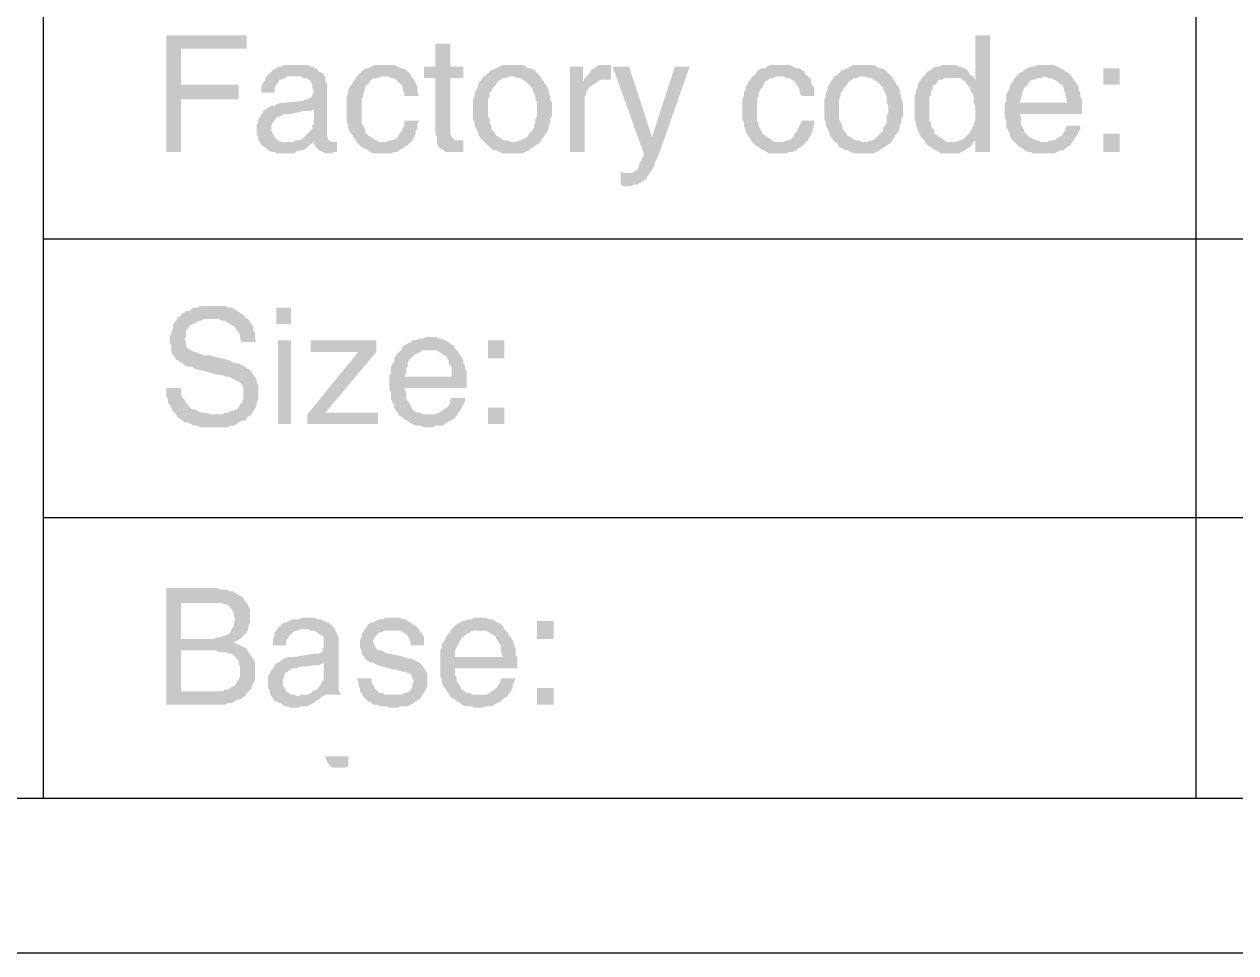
# Model space of a CAD drawing. Header units: millimetres. Extents: x 1233 to 2351, y 1180 to 1535.
# Drawn here: x 1950.4 to 1983.72, y 1237.93 to 1263.48 of the extents above; entities that cross this region are included whole.
import ezdxf

# ---------------------------------------------------------------- set-up
doc = ezdxf.new("R2010")
doc.units = ezdxf.units.MM

msp = doc.modelspace()

# ---------------------------------------------------------------- hatches: boundary and pattern name
at = {"transparency": 33554559}
for points in [[(1956.51854, 1263.17259), (1954.30706, 1263.17259), (1954.30706, 1259.9682), (1954.71325, 1259.9682), (1954.71325, 1261.41243), (1956.29287, 1261.41243), (1956.29287, 1261.81862), (1954.71325, 1261.81862), (1954.71325, 1262.81153), (1956.51854, 1262.81153), (1956.51854, 1262.99206)], [(1976.96341, 1263.17259), (1976.55722, 1263.17259), (1976.55722, 1261.95402), (1976.19616, 1261.95402), (1976.28643, 1261.90889), (1976.33156, 1261.81862), (1976.37669, 1261.77349), (1976.42182, 1261.72836), (1976.42182, 1261.63809), (1976.46696, 1261.59296), (1976.51209, 1261.5027), (1976.51209, 1261.32217), (1976.55722, 1261.2319), (1976.55722, 1260.82572), (1976.51209, 1260.73545), (1976.51209, 1260.69032), (1976.46696, 1260.60005), (1976.42182, 1260.50979), (1976.37669, 1260.46466), (1976.37669, 1260.46466), (1976.28643, 1260.37439), (1976.2413, 1260.32926), (1976.15103, 1260.28413), (1976.55722, 1260.28413), (1976.55722, 1259.9682), (1976.96341, 1259.9682)], [(1962.11493, 1262.94693), (1961.70874, 1262.94693), (1961.70874, 1262.31508), (1961.39281, 1262.31508), (1961.39281, 1261.99915), (1961.70874, 1261.99915), (1961.70874, 1260.46466), (1961.75387, 1260.37439), (1961.75387, 1260.19386), (1961.799, 1260.1036), (1961.84413, 1260.05847), (1961.84413, 1260.05847), (1961.9344, 1260.01334), (1961.97953, 1259.9682), (1962.47598, 1259.9682), (1962.47598, 1260.28413), (1962.25032, 1260.28413), (1962.20519, 1260.32926), (1962.16006, 1260.37439), (1962.11493, 1260.46466), (1962.11493, 1261.99915), (1962.47598, 1261.99915), (1962.47598, 1262.31508), (1962.11493, 1262.31508)], [(1957.8725, 1262.36021), (1957.55658, 1262.36021), (1957.46631, 1262.31508), (1957.37605, 1262.31508), (1957.33091, 1262.26994), (1957.24065, 1262.22481), (1957.19552, 1262.17968), (1957.15039, 1262.13455), (1957.10525, 1262.08942), (1957.06012, 1262.04428), (1957.01499, 1261.95402), (1956.96986, 1261.86376), (1956.92473, 1261.77349), (1956.92473, 1261.59296), (1957.28578, 1261.59296), (1957.28578, 1261.72836), (1957.33091, 1261.81862), (1957.37605, 1261.86376), (1957.42118, 1261.95402), (1957.46631, 1261.95402), (1957.55658, 1261.99915), (1957.64684, 1262.04428), (1957.82737, 1262.04428), (1958.63975, 1262.08942), (1958.59462, 1262.13455), (1958.50435, 1262.17968), (1958.45922, 1262.22481), (1958.41409, 1262.26994), (1958.32382, 1262.31508), (1958.27869, 1262.31508), (1958.18843, 1262.36021), (1957.96277, 1262.36021)], [(1960.30964, 1262.36021), (1960.03885, 1262.36021), (1959.94858, 1262.31508), (1959.85832, 1262.26994), (1959.81318, 1262.26994), (1959.72292, 1262.22481), (1959.67779, 1262.17968), (1959.58752, 1262.08942), (1959.54239, 1262.04428), (1960.3999, 1262.04428), (1960.49017, 1261.99915), (1960.5353, 1261.99915), (1960.62556, 1261.95402), (1960.6707, 1261.90889), (1960.76096, 1261.81862), (1960.80609, 1261.77349), (1960.80609, 1261.68323), (1960.85122, 1261.59296), (1960.85122, 1261.5027), (1961.25741, 1261.5027), (1961.21228, 1261.63809), (1961.21228, 1261.77349), (1961.16715, 1261.86376), (1961.12202, 1261.95402), (1961.07689, 1261.99915), (1961.03175, 1262.08942), (1960.98662, 1262.13455), (1960.94149, 1262.17968), (1960.89636, 1262.22481), (1960.80609, 1262.26994), (1960.76096, 1262.26994), (1960.6707, 1262.31508), (1960.58043, 1262.36021), (1960.3999, 1262.36021)], [(1963.82995, 1262.36021), (1963.55915, 1262.36021), (1963.46889, 1262.31508), (1963.37863, 1262.26994), (1963.28836, 1262.22481), (1963.24323, 1262.22481), (1963.15297, 1262.13455), (1963.10783, 1262.08942), (1963.0627, 1262.04428), (1963.01757, 1262.04428), (1962.97244, 1261.95402), (1962.9273, 1261.90889), (1962.88217, 1261.81862), (1962.88217, 1261.77349), (1962.83704, 1261.68323), (1962.79191, 1261.59296), (1962.79191, 1261.5027), (1962.74678, 1261.41243), (1962.74678, 1261.14164), (1962.74678, 1260.87085), (1962.79191, 1260.78058), (1962.79191, 1260.69032), (1962.83704, 1260.60005), (1962.88217, 1260.50979), (1962.88217, 1260.46466), (1962.9273, 1260.37439), (1962.97244, 1260.32926), (1963.0627, 1260.239), (1963.82995, 1260.239), (1963.78482, 1260.239), (1963.69455, 1260.28413), (1963.60429, 1260.28413), (1963.51402, 1260.32926), (1963.46889, 1260.37439), (1963.37863, 1260.41953), (1963.33349, 1260.50979), (1963.28836, 1260.55492), (1963.24323, 1260.60005), (1963.24323, 1260.69032), (1963.1981, 1260.78058), (1963.1981, 1260.87085), (1963.15297, 1260.96111), (1963.15297, 1261.41243), (1963.1981, 1261.5027), (1963.1981, 1261.59296), (1963.24323, 1261.63809), (1963.28836, 1261.72836), (1963.33349, 1261.77349), (1963.37863, 1261.81862), (1963.42376, 1261.90889), (1963.51402, 1261.95402), (1963.55915, 1261.99915), (1963.64942, 1261.99915), (1963.73968, 1262.04428), (1964.59719, 1262.04428), (1964.55206, 1262.08942), (1964.4618, 1262.17968), (1964.41667, 1262.22481), (1964.3264, 1262.26994), (1964.23614, 1262.26994), (1964.19101, 1262.31508), (1964.10074, 1262.36021), (1963.92021, 1262.36021)], [(1966.44761, 1262.36021), (1966.22195, 1262.36021), (1966.13169, 1262.31508), (1966.08656, 1262.26994), (1965.99629, 1262.22481), (1965.95116, 1262.13455), (1965.90603, 1262.08942), (1965.8609, 1262.04428), (1965.81576, 1261.99915), (1966.44761, 1261.95402), (1966.53788, 1261.95402), (1966.53788, 1262.36021), (1966.53788, 1262.36021)], [(1971.18649, 1262.36021), (1970.9157, 1262.36021), (1970.82543, 1262.31508), (1970.7803, 1262.26994), (1970.69004, 1262.26994), (1970.59977, 1262.22481), (1970.55464, 1262.17968), (1970.50951, 1262.08942), (1970.41924, 1262.04428), (1971.27676, 1262.04428), (1971.36702, 1261.99915), (1971.45728, 1261.99915), (1971.50242, 1261.95402), (1971.59268, 1261.90889), (1971.63781, 1261.81862), (1971.68295, 1261.77349), (1971.72808, 1261.68323), (1971.72808, 1261.59296), (1971.77321, 1261.5027), (1972.13427, 1261.5027), (1972.13427, 1261.72836), (1972.08914, 1261.77349), (1972.044, 1261.86376), (1972.044, 1261.95402), (1971.99887, 1261.99915), (1971.90861, 1262.08942), (1971.86347, 1262.13455), (1971.86347, 1262.17968), (1971.77321, 1262.22481), (1971.72808, 1262.26994), (1971.63781, 1262.26994), (1971.54755, 1262.31508), (1971.45728, 1262.36021), (1971.27676, 1262.36021)], [(1973.48823, 1262.36021), (1973.17231, 1262.36021), (1973.12718, 1262.31508), (1973.03691, 1262.26994), (1972.94665, 1262.22481), (1972.90151, 1262.22481), (1972.81125, 1262.13455), (1972.76612, 1262.08942), (1972.67585, 1262.04428), (1972.67585, 1262.04428), (1972.63072, 1261.95402), (1972.58559, 1261.90889), (1972.54046, 1261.81862), (1972.49532, 1261.77349), (1972.49532, 1261.68323), (1972.45019, 1261.59296), (1972.45019, 1261.5027), (1972.40506, 1261.41243), (1972.40506, 1261.14164), (1972.40506, 1260.87085), (1972.45019, 1260.78058), (1972.45019, 1260.69032), (1972.49532, 1260.60005), (1972.54046, 1260.50979), (1972.54046, 1260.46466), (1972.58559, 1260.37439), (1972.63072, 1260.32926), (1972.67585, 1260.239), (1973.48823, 1260.239), (1973.4431, 1260.239), (1973.35284, 1260.28413), (1973.26257, 1260.28413), (1973.17231, 1260.32926), (1973.12718, 1260.37439), (1973.03691, 1260.41953), (1972.99178, 1260.50979), (1972.94665, 1260.55492), (1972.90151, 1260.60005), (1972.90151, 1260.69032), (1972.85638, 1260.78058), (1972.81125, 1260.87085), (1972.81125, 1261.41243), (1972.85638, 1261.5027), (1972.85638, 1261.59296), (1972.90151, 1261.63809), (1972.94665, 1261.72836), (1972.99178, 1261.77349), (1973.03691, 1261.81862), (1973.08204, 1261.90889), (1973.17231, 1261.95402), (1973.21744, 1261.99915), (1973.3077, 1261.99915), (1973.39797, 1262.04428), (1974.25548, 1262.04428), (1974.21035, 1262.08942), (1974.12008, 1262.17968), (1974.07495, 1262.22481), (1973.98469, 1262.26994), (1973.89442, 1262.26994), (1973.84929, 1262.31508), (1973.75903, 1262.36021), (1973.5785, 1262.36021)], [(1975.83511, 1262.36021), (1975.65458, 1262.36021), (1975.56431, 1262.31508), (1975.47405, 1262.31508), (1975.38378, 1262.26994), (1975.33865, 1262.22481), (1975.24839, 1262.17968), (1975.20326, 1262.13455), (1975.15812, 1262.04428), (1975.11299, 1262.04428), (1975.92537, 1261.99915), (1976.15103, 1261.99915), (1976.19616, 1261.95402), (1976.55722, 1261.95402), (1976.51209, 1261.99915), (1976.51209, 1262.04428), (1976.42182, 1262.08942), (1976.37669, 1262.17968), (1976.33156, 1262.22481), (1976.2413, 1262.26994), (1976.15103, 1262.31508), (1976.1059, 1262.31508), (1976.01563, 1262.36021), (1975.92537, 1262.36021)], [(1978.4979, 1262.36021), (1978.27224, 1262.36021), (1978.18198, 1262.31508), (1978.09171, 1262.31508), (1978.00145, 1262.26994), (1977.91119, 1262.22481), (1977.86605, 1262.17968), (1977.77579, 1262.13455), (1977.73066, 1262.08942), (1977.68552, 1262.04428), (1978.45277, 1262.04428), (1978.58817, 1261.99915), (1978.6333, 1261.99915), (1978.72356, 1261.95402), (1978.81383, 1261.90889), (1978.85896, 1261.86376), (1978.90409, 1261.81862), (1978.94923, 1261.81862), (1978.99436, 1261.72836), (1978.99436, 1261.68323), (1979.03949, 1261.59296), (1979.03949, 1261.5027), (1979.08462, 1261.41243), (1979.08462, 1261.32217), (1977.77579, 1261.32217), (1977.3696, 1261.27704), (1977.3696, 1260.91598), (1977.41473, 1260.82572), (1977.41473, 1260.64519), (1977.45986, 1260.55492), (1977.505, 1260.50979), (1977.505, 1260.41953), (1977.55013, 1260.32926), (1977.59526, 1260.28413), (1977.64039, 1260.239), (1978.45277, 1260.239), (1978.36251, 1260.239), (1978.27224, 1260.28413), (1978.22711, 1260.28413), (1978.13685, 1260.32926), (1978.04658, 1260.37439), (1978.00145, 1260.41953), (1977.95632, 1260.46466), (1977.91119, 1260.50979), (1977.91119, 1260.55492), (1977.86605, 1260.64519), (1977.82092, 1260.69032), (1977.82092, 1260.91598), (1977.77579, 1261.00624), (1979.49081, 1261.00624), (1979.49081, 1261.41243), (1979.44568, 1261.5027), (1979.44568, 1261.59296), (1979.40055, 1261.68323), (1979.40055, 1261.77349), (1979.35541, 1261.81862), (1979.31028, 1261.90889), (1979.26515, 1261.95402), (1979.22002, 1262.04428), (1979.17489, 1262.08942), (1979.12975, 1262.13455), (1979.03949, 1262.17968), (1978.99436, 1262.22481), (1978.90409, 1262.26994), (1978.81383, 1262.31508), (1978.72356, 1262.36021), (1978.58817, 1262.36021)], [(1958.63975, 1262.08942), (1957.82737, 1262.04428), (1958.0079, 1262.04428), (1958.05303, 1261.99915), (1958.14329, 1261.99915), (1958.23356, 1261.95402), (1958.27869, 1261.90889), (1958.32382, 1261.81862), (1958.32382, 1261.72836), (1958.36895, 1261.63809), (1958.36895, 1261.63809), (1958.32382, 1261.54783), (1958.32382, 1261.5027), (1958.27869, 1261.45757), (1958.18843, 1261.41243), (1958.14329, 1261.41243), (1958.05303, 1261.3673), (1957.55658, 1261.32217), (1957.46631, 1261.32217), (1957.33091, 1261.27704), (1957.28578, 1261.2319), (1957.19552, 1261.2319), (1957.10525, 1261.18677), (1958.36895, 1261.14164), (1958.36895, 1260.73545), (1958.36895, 1260.73545), (1958.32382, 1260.69032), (1958.32382, 1260.60005), (1958.27869, 1260.55492), (1958.18843, 1260.46466), (1958.14329, 1260.41953), (1958.09816, 1260.37439), (1958.05303, 1260.32926), (1957.96277, 1260.28413), (1957.8725, 1260.28413), (1957.78224, 1260.239), (1956.87959, 1260.239), (1956.92473, 1260.14873), (1957.01499, 1260.1036), (1957.06012, 1260.05847), (1957.10525, 1260.01334), (1957.19552, 1259.9682), (1957.28578, 1259.9682), (1957.33091, 1259.92307), (1957.82737, 1259.92307), (1957.8725, 1259.9682), (1957.96277, 1260.01334), (1958.05303, 1260.01334), (1958.14329, 1260.05847), (1958.18843, 1260.1036), (1958.27869, 1260.19386), (1958.32382, 1260.19386), (1958.36895, 1260.28413), (1958.77514, 1260.28413), (1958.73001, 1260.37439), (1958.73001, 1261.81862), (1958.68488, 1261.90889), (1958.68488, 1261.99915)], [(1959.54239, 1262.04428), (1959.49726, 1261.95402), (1959.45213, 1261.90889), (1959.40699, 1261.81862), (1959.36186, 1261.77349), (1959.31673, 1261.68323), (1959.31673, 1261.59296), (1959.2716, 1261.5027), (1959.2716, 1260.78058), (1959.31673, 1260.69032), (1959.31673, 1260.60005), (1959.36186, 1260.50979), (1959.40699, 1260.46466), (1959.45213, 1260.37439), (1959.49726, 1260.32926), (1959.54239, 1260.239), (1960.26451, 1260.239), (1960.17424, 1260.239), (1960.08398, 1260.28413), (1959.99371, 1260.32926), (1959.94858, 1260.37439), (1959.85832, 1260.41953), (1959.81318, 1260.46466), (1959.76805, 1260.50979), (1959.76805, 1260.60005), (1959.72292, 1260.69032), (1959.67779, 1260.73545), (1959.67779, 1261.41243), (1959.72292, 1261.5027), (1959.72292, 1261.59296), (1959.76805, 1261.68323), (1959.76805, 1261.72836), (1959.81318, 1261.81862), (1959.85832, 1261.81862), (1959.90345, 1261.90889), (1959.94858, 1261.95402), (1960.03885, 1261.99915), (1960.12911, 1261.99915), (1960.21937, 1262.04428), (1960.30964, 1262.04428)], [(1964.59719, 1262.04428), (1963.82995, 1262.04428), (1963.87508, 1262.04428), (1963.96534, 1261.99915), (1964.05561, 1261.99915), (1964.10074, 1261.95402), (1964.19101, 1261.90889), (1964.23614, 1261.86376), (1964.3264, 1261.77349), (1964.37153, 1261.72836), (1964.37153, 1261.68323), (1964.41667, 1261.59296), (1964.4618, 1261.5027), (1964.4618, 1261.41243), (1964.50693, 1261.32217), (1964.50693, 1260.96111), (1964.4618, 1260.87085), (1964.4618, 1260.78058), (1964.41667, 1260.69032), (1964.41667, 1260.64519), (1964.37153, 1260.55492), (1964.3264, 1260.50979), (1964.28127, 1260.46466), (1964.23614, 1260.37439), (1964.14587, 1260.32926), (1964.05561, 1260.28413), (1964.01048, 1260.28413), (1963.92021, 1260.239), (1963.0627, 1260.239), (1963.10783, 1260.19386), (1963.1981, 1260.1036), (1963.24323, 1260.05847), (1963.33349, 1260.01334), (1963.37863, 1260.01334), (1963.46889, 1259.9682), (1963.55915, 1259.92307), (1964.10074, 1259.92307), (1964.19101, 1259.9682), (1964.28127, 1260.01334), (1964.3264, 1260.05847), (1964.41667, 1260.1036), (1964.4618, 1260.14873), (1964.55206, 1260.19386), (1964.59719, 1260.239), (1964.59719, 1260.239), (1964.64233, 1260.32926), (1964.68746, 1260.37439), (1964.73259, 1260.46466), (1964.77772, 1260.50979), (1964.82286, 1260.60005), (1964.82286, 1260.69032), (1964.86799, 1260.78058), (1964.86799, 1260.87085), (1964.91312, 1260.96111), (1964.91312, 1261.14164), (1964.91312, 1261.32217), (1964.86799, 1261.41243), (1964.86799, 1261.5027), (1964.82286, 1261.59296), (1964.82286, 1261.68323), (1964.77772, 1261.77349), (1964.73259, 1261.81862), (1964.68746, 1261.90889), (1964.64233, 1261.95402)], [(1965.77063, 1262.31508), (1965.40957, 1262.31508), (1965.40957, 1259.9682), (1965.81576, 1259.9682), (1965.81576, 1261.5027), (1965.8609, 1261.54783), (1965.8609, 1261.63809), (1965.90603, 1261.68323), (1965.95116, 1261.77349), (1965.99629, 1261.77349), (1966.04142, 1261.81862), (1966.13169, 1261.86376), (1965.77063, 1261.90889)], [(1967.03433, 1262.31508), (1966.58301, 1262.31508), (1967.44052, 1259.92307), (1967.66618, 1260.37439)], [(1968.70422, 1262.31508), (1968.29803, 1262.31508), (1967.66618, 1260.37439), (1967.44052, 1259.92307), (1967.44052, 1259.87794), (1967.44052, 1259.87794), (1967.39539, 1259.78768), (1967.35026, 1259.69741), (1967.30512, 1259.60715), (1967.30512, 1259.56201), (1967.25999, 1259.47175), (1967.16973, 1259.42662), (1967.1246, 1259.38149), (1967.03433, 1259.38149), (1967.57592, 1259.33635), (1967.62105, 1259.42662), (1967.66618, 1259.47175), (1967.71131, 1259.56201), (1967.75645, 1259.69741), (1967.80158, 1259.78768), (1967.84671, 1259.87794)], [(1970.41924, 1262.04428), (1970.37411, 1261.95402), (1970.32898, 1261.90889), (1970.28385, 1261.81862), (1970.23872, 1261.77349), (1970.23872, 1261.68323), (1970.19358, 1261.59296), (1970.19358, 1261.5027), (1970.14845, 1261.41243), (1970.14845, 1260.87085), (1970.19358, 1260.78058), (1970.19358, 1260.69032), (1970.23872, 1260.60005), (1970.23872, 1260.50979), (1970.28385, 1260.46466), (1970.32898, 1260.37439), (1970.37411, 1260.32926), (1970.41924, 1260.239), (1971.18649, 1260.239), (1971.0511, 1260.239), (1970.96083, 1260.28413), (1970.9157, 1260.32926), (1970.82543, 1260.37439), (1970.7803, 1260.41953), (1970.69004, 1260.46466), (1970.69004, 1260.50979), (1970.64491, 1260.60005), (1970.59977, 1260.69032), (1970.59977, 1260.73545), (1970.55464, 1260.82572), (1970.55464, 1261.41243), (1970.59977, 1261.5027), (1970.59977, 1261.59296), (1970.64491, 1261.68323), (1970.69004, 1261.72836), (1970.73517, 1261.81862), (1970.73517, 1261.81862), (1970.7803, 1261.90889), (1970.87057, 1261.95402), (1970.9157, 1261.99915), (1971.00596, 1261.99915), (1971.09623, 1262.04428), (1971.18649, 1262.04428)], [(1974.25548, 1262.04428), (1973.48823, 1262.04428), (1973.53336, 1262.04428), (1973.62363, 1261.99915), (1973.71389, 1261.99915), (1973.75903, 1261.95402), (1973.84929, 1261.90889), (1973.89442, 1261.86376), (1973.98469, 1261.77349), (1974.02982, 1261.72836), (1974.02982, 1261.68323), (1974.07495, 1261.59296), (1974.12008, 1261.5027), (1974.12008, 1261.32217), (1974.16522, 1261.2319), (1974.16522, 1261.05138), (1974.12008, 1260.96111), (1974.12008, 1260.78058), (1974.07495, 1260.69032), (1974.02982, 1260.64519), (1974.02982, 1260.55492), (1973.98469, 1260.50979), (1973.93955, 1260.46466), (1973.84929, 1260.37439), (1973.80416, 1260.32926), (1973.71389, 1260.28413), (1973.66876, 1260.28413), (1973.5785, 1260.239), (1972.72099, 1260.239), (1972.76612, 1260.19386), (1972.81125, 1260.1036), (1972.90151, 1260.05847), (1972.99178, 1260.01334), (1973.03691, 1260.01334), (1973.12718, 1259.9682), (1973.21744, 1259.92307), (1973.75903, 1259.92307), (1973.84929, 1259.9682), (1973.93955, 1260.01334), (1973.98469, 1260.05847), (1974.07495, 1260.1036), (1974.12008, 1260.14873), (1974.21035, 1260.19386), (1974.25548, 1260.239), (1974.25548, 1260.239), (1974.30061, 1260.32926), (1974.34574, 1260.37439), (1974.39088, 1260.46466), (1974.43601, 1260.50979), (1974.48114, 1260.60005), (1974.48114, 1260.69032), (1974.52627, 1260.78058), (1974.52627, 1260.87085), (1974.5714, 1260.96111), (1974.5714, 1261.14164), (1974.5714, 1261.32217), (1974.52627, 1261.41243), (1974.52627, 1261.5027), (1974.48114, 1261.59296), (1974.48114, 1261.68323), (1974.43601, 1261.77349), (1974.39088, 1261.81862), (1974.34574, 1261.90889), (1974.30061, 1261.95402)], [(1975.11299, 1262.04428), (1975.06786, 1261.95402), (1975.02273, 1261.90889), (1974.97759, 1261.81862), (1974.97759, 1261.72836), (1974.93246, 1261.68323), (1974.93246, 1261.59296), (1974.88733, 1261.5027), (1974.88733, 1260.87085), (1974.93246, 1260.78058), (1974.93246, 1260.69032), (1974.97759, 1260.60005), (1974.97759, 1260.55492), (1975.02273, 1260.46466), (1975.06786, 1260.37439), (1975.11299, 1260.32926), (1975.15812, 1260.28413), (1975.20326, 1260.19386), (1975.24839, 1260.14873), (1975.33865, 1260.1036), (1975.38378, 1260.05847), (1975.47405, 1260.01334), (1975.56431, 1259.9682), (1975.60944, 1259.92307), (1976.1059, 1259.92307), (1976.19616, 1259.9682), (1976.28643, 1260.01334), (1976.33156, 1260.05847), (1976.42182, 1260.1036), (1976.46696, 1260.14873), (1976.51209, 1260.239), (1975.78997, 1260.239), (1975.69971, 1260.28413), (1975.65458, 1260.32926), (1975.56431, 1260.37439), (1975.51918, 1260.41953), (1975.42892, 1260.46466), (1975.42892, 1260.55492), (1975.38378, 1260.60005), (1975.33865, 1260.69032), (1975.33865, 1260.78058), (1975.29352, 1260.82572), (1975.29352, 1261.45757), (1975.33865, 1261.54783), (1975.33865, 1261.63809), (1975.38378, 1261.68323), (1975.38378, 1261.77349), (1975.42892, 1261.81862), (1975.47405, 1261.81862), (1975.51918, 1261.90889), (1975.56431, 1261.95402), (1975.65458, 1261.95402), (1975.74484, 1261.99915), (1975.92537, 1261.99915)], [(1977.68552, 1262.04428), (1977.64039, 1261.99915), (1977.59526, 1261.90889), (1977.55013, 1261.86376), (1977.505, 1261.77349), (1977.505, 1261.72836), (1977.45986, 1261.63809), (1977.41473, 1261.54783), (1977.41473, 1261.3673), (1977.3696, 1261.27704), (1977.77579, 1261.32217), (1977.82092, 1261.41243), (1977.82092, 1261.5027), (1977.86605, 1261.59296), (1977.86605, 1261.63809), (1977.91119, 1261.72836), (1977.95632, 1261.77349), (1978.00145, 1261.81862), (1978.04658, 1261.90889), (1978.13685, 1261.95402), (1978.18198, 1261.95402), (1978.27224, 1261.99915), (1978.36251, 1261.99915), (1978.45277, 1262.04428)], [(1980.52885, 1261.81862), (1980.52885, 1262.26994), (1980.07753, 1262.26994), (1980.07753, 1261.81862)], [(1965.81576, 1261.99915), (1965.77063, 1261.90889), (1966.13169, 1261.86376), (1966.17682, 1261.90889), (1966.26708, 1261.95402), (1966.44761, 1261.95402)], [(1957.10525, 1261.18677), (1957.06012, 1261.14164), (1956.96986, 1261.09651), (1956.96986, 1261.05138), (1956.92473, 1261.00624), (1956.87959, 1260.91598), (1956.83446, 1260.87085), (1956.83446, 1260.78058), (1956.78933, 1260.69032), (1956.78933, 1260.46466), (1956.83446, 1260.37439), (1956.83446, 1260.28413), (1956.87959, 1260.239), (1957.60171, 1260.239), (1957.46631, 1260.239), (1957.37605, 1260.28413), (1957.33091, 1260.32926), (1957.28578, 1260.37439), (1957.24065, 1260.46466), (1957.19552, 1260.55492), (1957.19552, 1260.69032), (1957.24065, 1260.78058), (1957.28578, 1260.82572), (1957.33091, 1260.91598), (1957.37605, 1260.91598), (1957.46631, 1260.96111), (1957.55658, 1261.00624), (1957.7371, 1261.00624), (1958.09816, 1261.09651), (1958.27869, 1261.09651), (1958.36895, 1261.14164)], [(1961.25741, 1260.82572), (1960.85122, 1260.82572), (1960.85122, 1260.69032), (1960.80609, 1260.60005), (1960.76096, 1260.50979), (1960.71583, 1260.46466), (1960.6707, 1260.37439), (1960.62556, 1260.32926), (1960.5353, 1260.28413), (1960.44503, 1260.28413), (1960.35477, 1260.239), (1959.54239, 1260.239), (1959.58752, 1260.19386), (1959.63266, 1260.14873), (1959.67779, 1260.1036), (1959.76805, 1260.05847), (1959.85832, 1260.01334), (1959.90345, 1259.9682), (1959.99371, 1259.92307), (1960.49017, 1259.92307), (1960.58043, 1259.9682), (1960.6707, 1259.9682), (1960.71583, 1260.01334), (1960.80609, 1260.05847), (1960.85122, 1260.1036), (1960.94149, 1260.14873), (1960.98662, 1260.19386), (1961.03175, 1260.239), (1961.07689, 1260.28413), (1961.12202, 1260.37439), (1961.16715, 1260.46466), (1961.16715, 1260.55492), (1961.21228, 1260.60005), (1961.21228, 1260.73545)], [(1972.13427, 1260.82572), (1971.77321, 1260.82572), (1971.77321, 1260.78058), (1971.72808, 1260.69032), (1971.68295, 1260.60005), (1971.63781, 1260.50979), (1971.59268, 1260.46466), (1971.54755, 1260.37439), (1971.50242, 1260.32926), (1971.41215, 1260.28413), (1971.36702, 1260.28413), (1971.27676, 1260.239), (1970.41924, 1260.239), (1970.46438, 1260.19386), (1970.50951, 1260.14873), (1970.59977, 1260.1036), (1970.64491, 1260.05847), (1970.73517, 1260.01334), (1970.82543, 1259.9682), (1970.87057, 1259.92307), (1971.36702, 1259.92307), (1971.45728, 1259.9682), (1971.54755, 1259.9682), (1971.63781, 1260.01334), (1971.68295, 1260.05847), (1971.77321, 1260.1036), (1971.81834, 1260.14873), (1971.86347, 1260.19386), (1971.90861, 1260.239), (1971.95374, 1260.28413), (1971.99887, 1260.37439), (1972.044, 1260.46466), (1972.08914, 1260.55492), (1972.08914, 1260.60005), (1972.13427, 1260.73545)], [(1979.44568, 1260.69032), (1979.08462, 1260.69032), (1979.03949, 1260.64519), (1979.03949, 1260.55492), (1978.99436, 1260.50979), (1978.94923, 1260.41953), (1978.85896, 1260.37439), (1978.81383, 1260.32926), (1978.72356, 1260.28413), (1978.6333, 1260.28413), (1978.54304, 1260.239), (1977.64039, 1260.239), (1977.73066, 1260.14873), (1977.77579, 1260.1036), (1977.86605, 1260.05847), (1977.91119, 1260.01334), (1978.00145, 1259.9682), (1978.09171, 1259.9682), (1978.13685, 1259.92307), (1978.72356, 1259.92307), (1978.81383, 1259.9682), (1978.90409, 1260.01334), (1978.94923, 1260.01334), (1979.03949, 1260.05847), (1979.08462, 1260.1036), (1979.17489, 1260.14873), (1979.22002, 1260.239), (1979.26515, 1260.28413), (1979.31028, 1260.37439), (1979.35541, 1260.41953), (1979.40055, 1260.50979), (1979.44568, 1260.60005)], [(1980.52885, 1259.9682), (1980.52885, 1260.46466), (1980.07753, 1260.46466), (1980.07753, 1259.9682)], [(1958.77514, 1260.28413), (1958.36895, 1260.28413), (1958.36895, 1260.19386), (1958.86541, 1260.239), (1958.86541, 1260.239)], [(1959.00081, 1260.239), (1958.86541, 1260.239), (1958.36895, 1260.19386), (1958.41409, 1260.1036), (1958.45922, 1260.05847), (1958.45922, 1260.05847), (1958.50435, 1260.01334), (1958.59462, 1259.9682), (1958.68488, 1259.92307), (1958.86541, 1259.92307), (1958.91054, 1259.9682), (1959.00081, 1259.9682)], [(1976.15103, 1260.28413), (1976.1059, 1260.28413), (1976.01563, 1260.239), (1975.92537, 1260.239), (1976.51209, 1260.239), (1976.55722, 1260.28413)], [(1966.80867, 1259.42662), (1966.80867, 1259.06556), (1966.80867, 1259.06556), (1966.89894, 1259.02043), (1967.07946, 1259.02043), (1967.16973, 1259.06556), (1967.25999, 1259.06556), (1967.35026, 1259.11069), (1967.39539, 1259.15582), (1967.48565, 1259.20096), (1967.53079, 1259.24609), (1967.53079, 1259.29122), (1967.57592, 1259.33635), (1967.03433, 1259.38149), (1966.89894, 1259.38149)], [(1955.57076, 1255.72578), (1955.25483, 1255.72578), (1955.16457, 1255.68065), (1955.07431, 1255.68065), (1954.98404, 1255.63552), (1954.93891, 1255.59038), (1954.84865, 1255.59038), (1954.80351, 1255.54525), (1954.71325, 1255.50012), (1954.71325, 1255.45499), (1954.62298, 1255.40985), (1955.57076, 1255.36472), (1955.75129, 1255.36472), (1955.84155, 1255.31959), (1955.93182, 1255.31959), (1955.97695, 1255.27446), (1956.06721, 1255.22933), (1956.11235, 1255.18419), (1956.15748, 1255.18419), (1956.20261, 1255.13906), (1956.24774, 1255.0488), (1956.29287, 1255.00367), (1956.33801, 1254.9134), (1956.33801, 1254.82314), (1956.38314, 1254.73287), (1956.78933, 1254.73287), (1956.7442, 1254.82314), (1956.7442, 1255.00367), (1956.69906, 1255.0488), (1956.69906, 1255.13906), (1956.65393, 1255.22933), (1956.6088, 1255.27446), (1956.56367, 1255.36472), (1956.4734, 1255.40985), (1956.42827, 1255.50012), (1956.38314, 1255.50012), (1956.33801, 1255.54525), (1956.24774, 1255.59038), (1956.20261, 1255.63552), (1956.11235, 1255.68065), (1956.02208, 1255.68065), (1955.93182, 1255.72578), (1955.66102, 1255.72578)], [(1954.62298, 1255.40985), (1954.57785, 1255.31959), (1954.53272, 1255.27446), (1954.48759, 1255.18419), (1954.48759, 1255.09393), (1954.44246, 1255.00367), (1954.44246, 1254.95853), (1954.39732, 1254.86827), (1954.39732, 1254.73287), (1954.39732, 1254.73287), (1954.44246, 1254.64261), (1954.44246, 1254.46208), (1954.48759, 1254.37181), (1954.53272, 1254.32668), (1954.57785, 1254.23642), (1954.62298, 1254.23642), (1954.66812, 1254.19129), (1954.75838, 1254.14615), (1954.80351, 1254.10102), (1954.89378, 1254.05589), (1954.98404, 1254.05589), (1955.07431, 1254.01076), (1955.2097, 1253.96563), (1955.75129, 1253.83023), (1955.84155, 1253.83023), (1955.93182, 1253.7851), (1956.02208, 1253.7851), (1956.11235, 1253.73996), (1956.20261, 1253.69483), (1956.24774, 1253.6497), (1956.29287, 1253.6497), (1956.33801, 1253.60457), (1956.38314, 1253.55944), (1956.42827, 1253.46917), (1956.42827, 1253.15325), (1956.38314, 1253.06298), (1956.33801, 1253.01785), (1956.29287, 1252.92759), (1956.24774, 1252.88245), (1956.20261, 1252.88245), (1956.15748, 1252.83732), (1956.06721, 1252.83732), (1956.02208, 1252.79219), (1955.93182, 1252.79219), (1955.84155, 1252.74706), (1954.57785, 1252.74706), (1954.62298, 1252.65679), (1954.71325, 1252.61166), (1954.75838, 1252.56653), (1954.84865, 1252.5214), (1954.89378, 1252.5214), (1954.98404, 1252.47626), (1955.07431, 1252.43113), (1955.16457, 1252.43113), (1955.25483, 1252.386), (1955.97695, 1252.386), (1956.06721, 1252.43113), (1956.15748, 1252.43113), (1956.24774, 1252.47626), (1956.29287, 1252.5214), (1956.38314, 1252.56653), (1956.4734, 1252.56653), (1956.51854, 1252.61166), (1956.51854, 1252.65679), (1956.6088, 1252.70192), (1956.65393, 1252.74706), (1956.69906, 1252.83732), (1956.7442, 1252.88245), (1956.78933, 1252.97272), (1956.78933, 1253.06298), (1956.83446, 1253.15325), (1956.83446, 1253.33377), (1956.83446, 1253.55944), (1956.78933, 1253.60457), (1956.78933, 1253.69483), (1956.7442, 1253.7851), (1956.69906, 1253.83023), (1956.65393, 1253.92049), (1956.65393, 1253.92049), (1956.6088, 1253.96563), (1956.51854, 1254.01076), (1956.4734, 1254.05589), (1956.38314, 1254.10102), (1956.29287, 1254.14615), (1956.20261, 1254.14615), (1956.11235, 1254.19129), (1956.02208, 1254.23642), (1955.4805, 1254.37181), (1955.3451, 1254.37181), (1955.2097, 1254.41695), (1955.11944, 1254.46208), (1955.07431, 1254.46208), (1954.98404, 1254.50721), (1954.93891, 1254.55234), (1954.89378, 1254.55234), (1954.84865, 1254.64261), (1954.84865, 1254.73287), (1954.80351, 1254.82314), (1954.84865, 1254.86827), (1954.84865, 1255.0488), (1954.89378, 1255.09393), (1954.93891, 1255.18419), (1955.02917, 1255.22933), (1955.07431, 1255.22933), (1955.11944, 1255.27446), (1955.2097, 1255.31959), (1955.25483, 1255.31959), (1955.3451, 1255.36472), (1955.57076, 1255.36472)], [(1957.7371, 1255.22933), (1957.7371, 1255.68065), (1957.33091, 1255.68065), (1957.33091, 1255.22933)], [(1957.7371, 1252.47626), (1957.7371, 1254.778), (1957.37605, 1254.778), (1957.37605, 1252.47626)], [(1960.08398, 1254.778), (1958.27869, 1254.778), (1958.27869, 1254.46208), (1959.58752, 1254.46208), (1958.18843, 1252.74706), (1958.18843, 1252.47626), (1960.12911, 1252.47626), (1960.12911, 1252.79219), (1958.68488, 1252.79219), (1960.08398, 1254.46208), (1960.08398, 1254.64261)], [(1961.57334, 1254.86827), (1961.43794, 1254.86827), (1961.34768, 1254.82314), (1961.25741, 1254.82314), (1961.16715, 1254.778), (1961.07689, 1254.778), (1961.03175, 1254.73287), (1960.94149, 1254.68774), (1960.85122, 1254.64261), (1960.80609, 1254.59748), (1960.76096, 1254.50721), (1961.75387, 1254.50721), (1961.799, 1254.46208), (1961.88926, 1254.41695), (1961.9344, 1254.37181), (1962.02466, 1254.32668), (1962.02466, 1254.28155), (1962.06979, 1254.23642), (1962.06979, 1254.14615), (1962.11493, 1254.10102), (1962.16006, 1254.01076), (1962.16006, 1253.7851), (1960.44503, 1253.7851), (1960.44503, 1253.42404), (1960.49017, 1253.33377), (1960.49017, 1253.15325), (1960.5353, 1253.06298), (1960.58043, 1252.97272), (1960.58043, 1252.92759), (1960.62556, 1252.83732), (1960.6707, 1252.79219), (1960.71583, 1252.70192), (1961.52821, 1252.74706), (1961.34768, 1252.74706), (1961.30255, 1252.79219), (1961.21228, 1252.79219), (1961.12202, 1252.83732), (1961.07689, 1252.88245), (1961.03175, 1252.97272), (1961.03175, 1252.97272), (1960.98662, 1253.06298), (1960.94149, 1253.10811), (1960.89636, 1253.19838), (1960.89636, 1253.37891), (1960.85122, 1253.46917), (1962.56625, 1253.46917), (1962.56625, 1253.92049), (1962.52111, 1254.01076), (1962.52111, 1254.10102), (1962.47598, 1254.14615), (1962.47598, 1254.23642), (1962.43085, 1254.32668), (1962.38572, 1254.37181), (1962.34059, 1254.46208), (1962.29545, 1254.50721), (1962.25032, 1254.55234), (1962.20519, 1254.64261), (1962.11493, 1254.68774), (1962.06979, 1254.73287), (1961.97953, 1254.778), (1961.88926, 1254.82314), (1961.799, 1254.82314), (1961.75387, 1254.86827), (1961.6636, 1254.86827)], [(1963.60429, 1254.28155), (1963.60429, 1254.778), (1963.15297, 1254.778), (1963.15297, 1254.28155)], [(1960.76096, 1254.50721), (1960.71583, 1254.46208), (1960.6707, 1254.41695), (1960.62556, 1254.37181), (1960.58043, 1254.28155), (1960.58043, 1254.19129), (1960.5353, 1254.14615), (1960.49017, 1254.05589), (1960.49017, 1253.87536), (1960.44503, 1253.7851), (1960.85122, 1253.7851), (1960.89636, 1253.87536), (1960.89636, 1253.96563), (1960.94149, 1254.05589), (1960.94149, 1254.14615), (1960.98662, 1254.23642), (1961.03175, 1254.28155), (1961.07689, 1254.32668), (1961.12202, 1254.37181), (1961.21228, 1254.41695), (1961.30255, 1254.46208), (1961.34768, 1254.50721), (1961.52821, 1254.50721)], [(1954.71325, 1253.46917), (1954.30706, 1253.46917), (1954.30706, 1253.24351), (1954.35219, 1253.15325), (1954.35219, 1253.06298), (1954.39732, 1253.01785), (1954.44246, 1252.92759), (1954.48759, 1252.83732), (1954.53272, 1252.79219), (1954.57785, 1252.74706), (1955.61589, 1252.74706), (1955.52563, 1252.74706), (1955.39023, 1252.79219), (1955.25483, 1252.79219), (1955.16457, 1252.83732), (1955.07431, 1252.88245), (1955.02917, 1252.88245), (1954.93891, 1252.92759), (1954.93891, 1252.97272), (1954.89378, 1253.01785), (1954.84865, 1253.06298), (1954.80351, 1253.15325), (1954.75838, 1253.19838), (1954.71325, 1253.28864), (1954.71325, 1253.37891)], [(1962.52111, 1253.19838), (1962.16006, 1253.19838), (1962.11493, 1253.15325), (1962.11493, 1253.06298), (1962.06979, 1252.97272), (1962.02466, 1252.92759), (1961.9344, 1252.88245), (1961.88926, 1252.83732), (1961.799, 1252.79219), (1961.70874, 1252.74706), (1961.52821, 1252.74706), (1960.71583, 1252.70192), (1960.71583, 1252.70192), (1960.80609, 1252.65679), (1960.85122, 1252.61166), (1960.94149, 1252.56653), (1960.98662, 1252.5214), (1961.07689, 1252.47626), (1961.16715, 1252.43113), (1961.30255, 1252.43113), (1961.39281, 1252.386), (1961.61847, 1252.386), (1961.70874, 1252.43113), (1961.88926, 1252.43113), (1961.97953, 1252.47626), (1962.02466, 1252.5214), (1962.11493, 1252.56653), (1962.20519, 1252.61166), (1962.25032, 1252.65679), (1962.29545, 1252.70192), (1962.34059, 1252.79219), (1962.38572, 1252.83732), (1962.43085, 1252.92759), (1962.47598, 1253.01785), (1962.52111, 1253.10811)], [(1963.60429, 1252.47626), (1963.60429, 1252.92759), (1963.15297, 1252.92759), (1963.15297, 1252.47626)], [(1955.70616, 1247.96305), (1954.30706, 1247.96305), (1954.30706, 1244.75866), (1955.93182, 1244.75866), (1956.02208, 1244.80379), (1956.11235, 1244.80379), (1956.20261, 1244.84893), (1956.24774, 1244.89406), (1956.33801, 1244.89406), (1956.38314, 1244.93919), (1956.4734, 1244.98432), (1956.4734, 1244.98432), (1956.51854, 1245.07459), (1954.71325, 1245.11972), (1954.71325, 1246.24802), (1955.57076, 1246.24802), (1956.51854, 1246.29316), (1956.42827, 1246.33829), (1956.42827, 1246.33829), (1956.33801, 1246.38342), (1956.24774, 1246.42855), (1956.15748, 1246.47368), (1956.24774, 1246.51882), (1956.33801, 1246.56395), (1954.71325, 1246.56395), (1954.71325, 1247.55686), (1955.57076, 1247.55686), (1956.4734, 1247.60199), (1956.42827, 1247.69225), (1956.38314, 1247.73739), (1956.33801, 1247.73739), (1956.29287, 1247.78252), (1956.20261, 1247.82765), (1956.15748, 1247.87278), (1956.06721, 1247.87278), (1955.97695, 1247.91791), (1955.79642, 1247.91791)], [(1956.4734, 1247.60199), (1955.57076, 1247.55686), (1955.84155, 1247.55686), (1955.88669, 1247.51172), (1955.97695, 1247.51172), (1956.02208, 1247.46659), (1956.06721, 1247.42146), (1956.11235, 1247.37633), (1956.15748, 1247.28606), (1956.15748, 1247.1958), (1956.20261, 1247.10553), (1956.20261, 1247.10553), (1956.15748, 1246.97014), (1956.15748, 1246.92501), (1956.11235, 1246.83474), (1956.06721, 1246.74448), (1956.02208, 1246.69935), (1956.02208, 1246.69935), (1955.93182, 1246.65421), (1955.88669, 1246.65421), (1955.79642, 1246.60908), (1955.70616, 1246.60908), (1955.61589, 1246.56395), (1954.71325, 1246.56395), (1956.33801, 1246.56395), (1956.42827, 1246.65421), (1956.4734, 1246.69935), (1956.51854, 1246.74448), (1956.56367, 1246.83474), (1956.56367, 1246.92501), (1956.6088, 1247.01527), (1956.6088, 1247.1958), (1956.6088, 1247.37633), (1956.56367, 1247.46659), (1956.51854, 1247.55686)], [(1958.18843, 1247.15067), (1958.05303, 1247.15067), (1957.96277, 1247.10553), (1957.78224, 1247.10553), (1957.69197, 1247.0604), (1957.60171, 1247.01527), (1957.55658, 1247.01527), (1957.46631, 1246.97014), (1957.46631, 1246.92501), (1957.37605, 1246.87987), (1957.33091, 1246.78961), (1957.28578, 1246.74448), (1957.28578, 1246.65421), (1957.24065, 1246.56395), (1957.24065, 1246.38342), (1957.60171, 1246.38342), (1957.60171, 1246.51882), (1957.64684, 1246.56395), (1957.69197, 1246.65421), (1957.7371, 1246.69935), (1957.78224, 1246.74448), (1957.8725, 1246.78961), (1957.91763, 1246.78961), (1958.0079, 1246.83474), (1958.95567, 1246.83474), (1958.86541, 1246.92501), (1958.82028, 1246.97014), (1958.77514, 1247.01527), (1958.73001, 1247.01527), (1958.63975, 1247.0604), (1958.54948, 1247.10553), (1958.45922, 1247.10553), (1958.36895, 1247.15067), (1958.27869, 1247.15067)], [(1960.49017, 1247.15067), (1960.35477, 1247.15067), (1960.26451, 1247.10553), (1960.17424, 1247.10553), (1960.08398, 1247.0604), (1959.99371, 1247.01527), (1959.94858, 1247.01527), (1959.85832, 1246.97014), (1959.81318, 1246.87987), (1959.76805, 1246.83474), (1959.72292, 1246.74448), (1959.67779, 1246.69935), (1959.67779, 1246.60908), (1959.63266, 1246.51882), (1959.63266, 1246.33829), (1959.67779, 1246.24802), (1959.67779, 1246.15776), (1959.72292, 1246.11263), (1959.76805, 1246.02236), (1959.81318, 1245.97723), (1959.90345, 1245.9321), (1959.94858, 1245.9321), (1960.03885, 1245.88697), (1960.12911, 1245.84183), (1960.26451, 1245.7967), (1960.6707, 1245.70644), (1960.6707, 1245.70644), (1960.80609, 1245.66131), (1960.89636, 1245.66131), (1960.94149, 1245.61617), (1961.03175, 1245.61617), (1961.03175, 1245.57104), (1961.07689, 1245.48078), (1961.12202, 1245.39051), (1961.07689, 1245.34538), (1961.07689, 1245.25512), (1961.03175, 1245.16485), (1960.98662, 1245.11972), (1960.89636, 1245.07459), (1960.85122, 1245.07459), (1960.76096, 1245.02945), (1960.58043, 1245.02945), (1959.72292, 1244.98432), (1959.76805, 1244.93919), (1959.81318, 1244.89406), (1959.85832, 1244.84893), (1959.94858, 1244.80379), (1959.99371, 1244.75866), (1960.08398, 1244.75866), (1960.17424, 1244.71353), (1960.35477, 1244.71353), (1960.44503, 1244.6684), (1960.6707, 1244.6684), (1960.76096, 1244.71353), (1960.94149, 1244.71353), (1961.03175, 1244.75866), (1961.12202, 1244.80379), (1961.16715, 1244.84893), (1961.25741, 1244.89406), (1961.25741, 1244.89406), (1961.30255, 1244.93919), (1961.34768, 1245.02945), (1961.39281, 1245.07459), (1961.43794, 1245.16485), (1961.48307, 1245.25512), (1961.48307, 1245.43564), (1961.48307, 1245.61617), (1961.43794, 1245.70644), (1961.39281, 1245.75157), (1961.34768, 1245.84183), (1961.34768, 1245.84183), (1961.30255, 1245.88697), (1961.21228, 1245.9321), (1961.12202, 1245.97723), (1961.07689, 1246.02236), (1960.94149, 1246.02236), (1960.85122, 1246.06749), (1960.44503, 1246.15776), (1960.3999, 1246.15776), (1960.30964, 1246.20289), (1960.21937, 1246.24802), (1960.12911, 1246.24802), (1960.08398, 1246.29316), (1960.08398, 1246.29316), (1960.03885, 1246.38342), (1959.99371, 1246.47368), (1959.99371, 1246.51882), (1960.03885, 1246.60908), (1960.08398, 1246.65421), (1960.12911, 1246.69935), (1960.17424, 1246.74448), (1960.21937, 1246.74448), (1960.30964, 1246.78961), (1960.49017, 1246.78961), (1961.25741, 1246.83474), (1961.21228, 1246.87987), (1961.16715, 1246.92501), (1961.07689, 1246.97014), (1961.03175, 1247.01527), (1960.94149, 1247.0604), (1960.89636, 1247.10553), (1960.80609, 1247.10553), (1960.71583, 1247.15067), (1960.62556, 1247.15067)], [(1962.9273, 1247.15067), (1962.79191, 1247.15067), (1962.70164, 1247.10553), (1962.61138, 1247.10553), (1962.52111, 1247.0604), (1962.47598, 1247.0604), (1962.38572, 1247.01527), (1962.29545, 1246.97014), (1962.25032, 1246.92501), (1962.20519, 1246.87987), (1962.11493, 1246.78961), (1963.10783, 1246.78961), (1963.1981, 1246.74448), (1963.24323, 1246.69935), (1963.33349, 1246.65421), (1963.37863, 1246.60908), (1963.37863, 1246.56395), (1963.42376, 1246.51882), (1963.46889, 1246.42855), (1963.51402, 1246.38342), (1963.51402, 1246.20289), (1963.55915, 1246.06749), (1961.84413, 1246.06749), (1961.84413, 1245.52591), (1961.88926, 1245.43564), (1961.88926, 1245.34538), (1961.9344, 1245.25512), (1961.97953, 1245.20998), (1962.02466, 1245.11972), (1962.06979, 1245.07459), (1962.11493, 1244.98432), (1962.9273, 1245.02945), (1962.74678, 1245.02945), (1962.65651, 1245.07459), (1962.56625, 1245.07459), (1962.52111, 1245.11972), (1962.43085, 1245.16485), (1962.38572, 1245.25512), (1962.38572, 1245.25512), (1962.34059, 1245.34538), (1962.29545, 1245.39051), (1962.29545, 1245.48078), (1962.25032, 1245.57104), (1962.25032, 1245.75157), (1963.96534, 1245.75157), (1963.96534, 1246.02236), (1963.92021, 1246.11263), (1963.92021, 1246.29316), (1963.87508, 1246.38342), (1963.87508, 1246.42855), (1963.82995, 1246.51882), (1963.78482, 1246.60908), (1963.73968, 1246.65421), (1963.69455, 1246.74448), (1963.64942, 1246.78961), (1963.60429, 1246.83474), (1963.55915, 1246.92501), (1963.51402, 1246.97014), (1963.42376, 1247.01527), (1963.33349, 1247.0604), (1963.28836, 1247.10553), (1963.1981, 1247.10553), (1963.10783, 1247.15067), (1963.01757, 1247.15067)], [(1964.95825, 1246.56395), (1964.95825, 1247.0604), (1964.50693, 1247.0604), (1964.50693, 1246.56395)], [(1958.95567, 1246.83474), (1958.14329, 1246.83474), (1958.18843, 1246.83474), (1958.27869, 1246.78961), (1958.36895, 1246.78961), (1958.45922, 1246.74448), (1958.50435, 1246.69935), (1958.59462, 1246.65421), (1958.63975, 1246.60908), (1958.63975, 1246.33829), (1958.59462, 1246.24802), (1958.59462, 1246.20289), (1958.50435, 1246.15776), (1958.36895, 1246.15776), (1957.82737, 1246.06749), (1957.64684, 1246.06749), (1957.55658, 1246.02236), (1957.46631, 1245.97723), (1957.42118, 1245.9321), (1958.63975, 1245.9321), (1958.63975, 1245.52591), (1958.63975, 1245.43564), (1958.59462, 1245.39051), (1958.54948, 1245.30025), (1958.50435, 1245.25512), (1958.45922, 1245.16485), (1958.41409, 1245.16485), (1958.32382, 1245.11972), (1958.27869, 1245.07459), (1958.18843, 1245.02945), (1958.0079, 1245.02945), (1957.91763, 1244.98432), (1957.19552, 1244.98432), (1957.24065, 1244.93919), (1957.28578, 1244.84893), (1957.33091, 1244.84893), (1957.42118, 1244.80379), (1957.51144, 1244.75866), (1957.55658, 1244.71353), (1957.64684, 1244.71353), (1957.7371, 1244.6684), (1957.91763, 1244.6684), (1958.0079, 1244.71353), (1958.18843, 1244.71353), (1958.27869, 1244.75866), (1958.36895, 1244.80379), (1958.41409, 1244.84893), (1958.50435, 1244.89406), (1958.54948, 1244.93919), (1958.59462, 1244.98432), (1958.68488, 1245.02945), (1959.09107, 1245.02945), (1959.09107, 1245.07459), (1959.04594, 1245.16485), (1959.04594, 1246.60908), (1959.00081, 1246.69935), (1958.95567, 1246.78961)], [(1961.25741, 1246.83474), (1960.49017, 1246.78961), (1960.76096, 1246.78961), (1960.80609, 1246.74448), (1960.89636, 1246.69935), (1960.89636, 1246.69935), (1960.94149, 1246.65421), (1960.98662, 1246.56395), (1961.03175, 1246.47368), (1961.03175, 1246.38342), (1961.39281, 1246.38342), (1961.39281, 1246.60908), (1961.34768, 1246.69935), (1961.30255, 1246.74448)], [(1962.11493, 1246.78961), (1962.11493, 1246.74448), (1962.06979, 1246.69935), (1962.02466, 1246.65421), (1961.97953, 1246.56395), (1961.9344, 1246.47368), (1961.88926, 1246.42855), (1961.88926, 1246.33829), (1961.84413, 1246.24802), (1961.84413, 1246.06749), (1962.25032, 1246.06749), (1962.25032, 1246.24802), (1962.29545, 1246.33829), (1962.34059, 1246.42855), (1962.38572, 1246.51882), (1962.43085, 1246.56395), (1962.43085, 1246.60908), (1962.52111, 1246.65421), (1962.56625, 1246.69935), (1962.65651, 1246.74448), (1962.74678, 1246.78961), (1962.9273, 1246.78961)], [(1956.51854, 1246.29316), (1955.57076, 1246.24802), (1955.66102, 1246.24802), (1955.75129, 1246.20289), (1955.93182, 1246.20289), (1956.02208, 1246.15776), (1956.11235, 1246.15776), (1956.15748, 1246.11263), (1956.15748, 1246.11263), (1956.24774, 1246.02236), (1956.29287, 1245.97723), (1956.29287, 1245.88697), (1956.33801, 1245.7967), (1956.33801, 1245.52591), (1956.29287, 1245.43564), (1956.24774, 1245.39051), (1956.20261, 1245.30025), (1956.15748, 1245.25512), (1956.11235, 1245.25512), (1956.06721, 1245.20998), (1955.97695, 1245.16485), (1955.93182, 1245.16485), (1955.84155, 1245.11972), (1954.71325, 1245.11972), (1956.51854, 1245.07459), (1956.56367, 1245.11972), (1956.65393, 1245.20998), (1956.65393, 1245.25512), (1956.69906, 1245.34538), (1956.7442, 1245.43564), (1956.7442, 1245.9321), (1956.69906, 1246.02236), (1956.65393, 1246.06749), (1956.6088, 1246.15776), (1956.56367, 1246.20289)], [(1957.42118, 1245.9321), (1957.33091, 1245.88697), (1957.28578, 1245.84183), (1957.28578, 1245.84183), (1957.24065, 1245.75157), (1957.19552, 1245.70644), (1957.15039, 1245.61617), (1957.10525, 1245.52591), (1957.10525, 1245.34538), (1957.10525, 1245.20998), (1957.15039, 1245.16485), (1957.15039, 1245.07459), (1957.19552, 1244.98432), (1957.91763, 1244.98432), (1957.82737, 1245.02945), (1957.7371, 1245.02945), (1957.69197, 1245.07459), (1957.60171, 1245.11972), (1957.60171, 1245.16485), (1957.55658, 1245.20998), (1957.51144, 1245.30025), (1957.51144, 1245.43564), (1957.55658, 1245.52591), (1957.55658, 1245.61617), (1957.64684, 1245.66131), (1957.69197, 1245.70644), (1957.78224, 1245.75157), (1957.8725, 1245.75157), (1957.96277, 1245.7967), (1958.05303, 1245.7967), (1958.41409, 1245.84183), (1958.50435, 1245.84183), (1958.59462, 1245.88697), (1958.63975, 1245.9321)], [(1959.94858, 1245.48078), (1959.54239, 1245.48078), (1959.58752, 1245.39051), (1959.58752, 1245.30025), (1959.63266, 1245.20998), (1959.63266, 1245.11972), (1959.67779, 1245.07459), (1959.72292, 1244.98432), (1960.58043, 1245.02945), (1960.30964, 1245.02945), (1960.26451, 1245.07459), (1960.17424, 1245.07459), (1960.12911, 1245.11972), (1960.08398, 1245.16485), (1960.03885, 1245.20998), (1959.99371, 1245.30025), (1959.94858, 1245.39051)], [(1963.92021, 1245.48078), (1963.51402, 1245.48078), (1963.51402, 1245.43564), (1963.46889, 1245.34538), (1963.42376, 1245.25512), (1963.37863, 1245.20998), (1963.33349, 1245.16485), (1963.24323, 1245.11972), (1963.1981, 1245.07459), (1963.10783, 1245.02945), (1962.9273, 1245.02945), (1962.11493, 1244.98432), (1962.11493, 1244.98432), (1962.16006, 1244.93919), (1962.25032, 1244.89406), (1962.29545, 1244.84893), (1962.38572, 1244.80379), (1962.43085, 1244.75866), (1962.52111, 1244.71353), (1962.70164, 1244.71353), (1962.79191, 1244.6684), (1963.01757, 1244.6684), (1963.10783, 1244.71353), (1963.28836, 1244.71353), (1963.33349, 1244.75866), (1963.42376, 1244.80379), (1963.51402, 1244.84893), (1963.55915, 1244.89406), (1963.60429, 1244.93919), (1963.69455, 1244.98432), (1963.73968, 1245.07459), (1963.78482, 1245.11972), (1963.82995, 1245.20998), (1963.82995, 1245.30025), (1963.87508, 1245.39051)], [(1964.95825, 1244.75866), (1964.95825, 1245.20998), (1964.50693, 1245.20998), (1964.50693, 1244.75866)], [(1959.31673, 1243.33299), (1959.18133, 1243.33299), (1958.68488, 1243.28786), (1958.73001, 1243.19759), (1958.77514, 1243.10733), (1958.77514, 1243.10733), (1958.82028, 1243.0622), (1958.91054, 1243.01706), (1959.22647, 1243.01706), (1959.31673, 1243.0622)], [(1959.09107, 1243.33299), (1958.68488, 1243.33299), (1958.68488, 1243.28786), (1959.18133, 1243.33299), (1959.18133, 1243.33299)]]:
    msp.add_hatch(color=256, dxfattribs=at).paths.add_polyline_path(points)

# ---------------------------------------------------------------- linework, layer by layer
msp.add_line((1938.10453, 1242.18613), (2347.36003, 1242.18613))
msp.add_lwpolyline([(2351.39807, 1237.92707), (2351.39807, 1534.92707), (1931.39807, 1534.92707), (1931.39807, 1237.92707)], close=True)
for points in [[(1950.92215, 1528.92707), (1950.92215, 1242.18613)], [(1982.62317, 1272.96627), (1982.62317, 1242.18613)], [(1950.92215, 1257.5762), (2299.99261, 1257.5762)], [(1950.92215, 1249.90373), (2247.05258, 1249.90373)]]:
    msp.add_lwpolyline(points)

doc.saveas('drawing.dxf')
